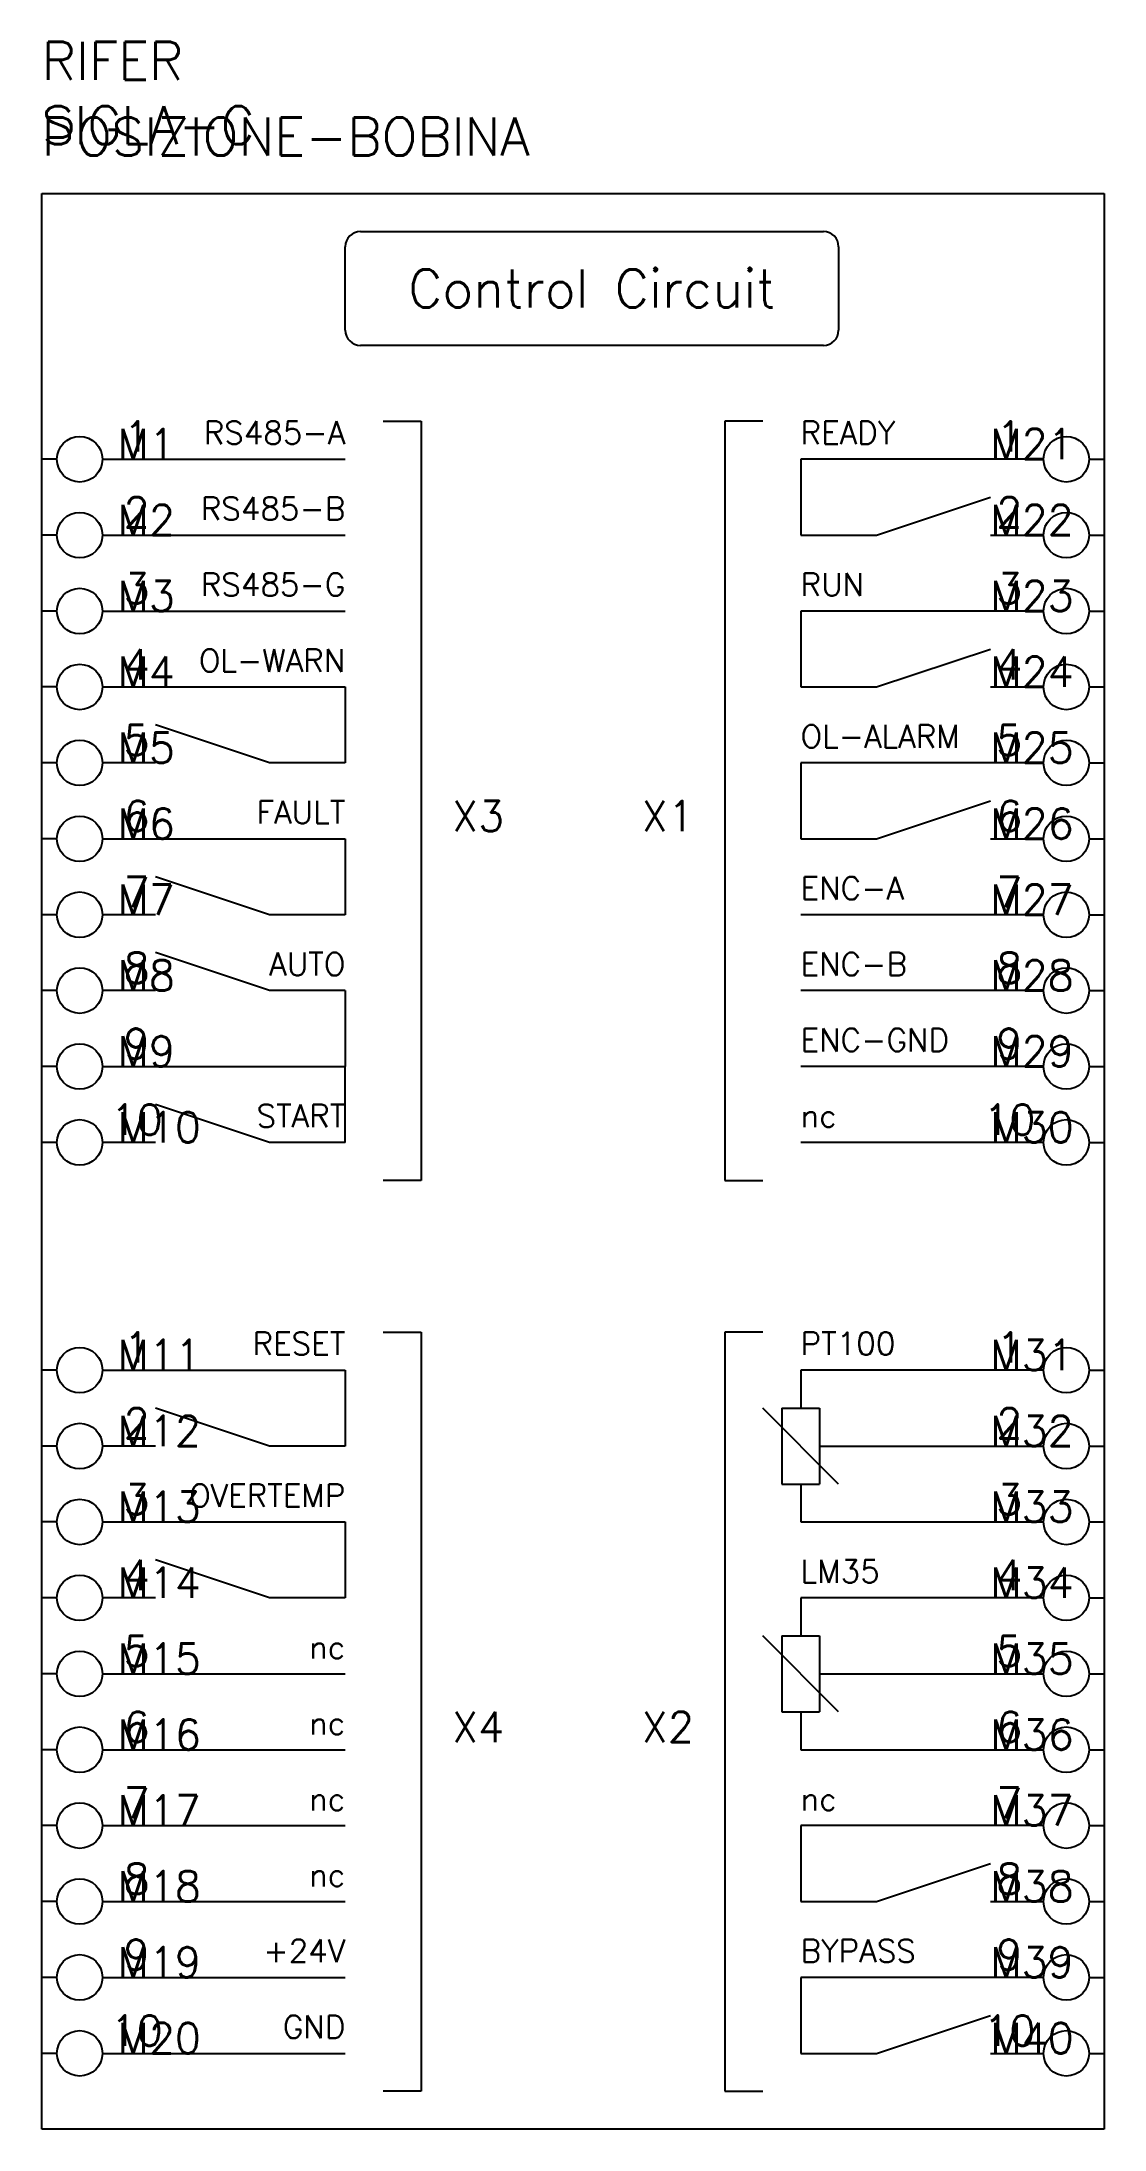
# Model space of a CAD drawing. Extents: x 0 to 70, y 0 to 138.
import ezdxf

# ---------------------------------------------------------------- set-up
doc = ezdxf.new("R2010")
doc.units = 0
doc.header["$LTSCALE"] = 4
doc.linetypes.add('CONTINUA', pattern=[0])
doc.layers.get('0').update_dxf_attribs({"linetype": 'CONTINUOUS'})
doc.styles.get("Standard").update_dxf_attribs({"font": 'romans.shx'})

msp = doc.modelspace()

# ---------------------------------------------------------------- linework, layer by layer
for p, q in [((0, 127.5), (70, 127.5)), ((0, 0), (0, 127.5)), ((70, 127.5), (70, 0)), ((22.5, 112.5), (25, 112.5)), ((25, 112.5), (25, 62.5)), ((47.5, 112.5), (45, 112.5)), ((45, 112.5), (45, 62.5)), ((1, 110), (0, 110)), ((4, 110), (20, 110)), ((66, 110), (50, 110)), ((50, 110), (50, 105)), ((69, 110), (70, 110)), ((55, 105), (62.5, 107.5)), ((1, 105), (0, 105)), ((4, 105), (20, 105)), ((50, 105), (55, 105)), ((62.5, 105), (66, 105)), ((69, 105), (70, 105)), ((1, 100), (0, 100)), ((4, 100), (20, 100)), ((66, 100), (50, 100)), ((50, 100), (50, 95)), ((69, 100), (70, 100)), ((55, 95), (62.5, 97.5)), ((1, 95), (0, 95)), ((4, 95), (20, 95)), ((20, 95), (20, 90)), ((50, 95), (55, 95)), ((62.5, 95), (66, 95)), ((69, 95), (70, 95)), ((15, 90), (7.5, 92.5)), ((1, 90), (0, 90)), ((7.5, 90), (4, 90)), ((20, 90), (15, 90)), ((66, 90), (50, 90)), ((50, 90), (50, 85)), ((69, 90), (70, 90)), ((55, 85), (62.5, 87.5)), ((1, 85), (0, 85)), ((4, 85), (20, 85)), ((20, 85), (20, 80)), ((50, 85), (55, 85)), ((62.5, 85), (66, 85)), ((69, 85), (70, 85)), ((15, 80), (7.5, 82.5)), ((1, 80), (0, 80)), ((7.5, 80), (4, 80)), ((20, 80), (15, 80)), ((66, 80), (50, 80)), ((69, 80), (70, 80)), ((15, 75), (7.5, 77.5)), ((1, 75), (0, 75)), ((7.5, 75), (4, 75)), ((20, 75), (15, 75)), ((20, 75), (20, 70)), ((66, 75), (50, 75)), ((69, 75), (70, 75)), ((1, 70), (0, 70)), ((4, 70), (20, 70)), ((20, 65), (20, 70)), ((66, 70), (50, 70)), ((69, 70), (70, 70)), ((15, 65), (7.5, 67.5)), ((1, 65), (0, 65)), ((7.5, 65), (4, 65)), ((20, 65), (15, 65)), ((66, 65), (50, 65)), ((69, 65), (70, 65)), ((25, 62.5), (22.5, 62.5)), ((45, 62.5), (47.5, 62.5)), ((22.5, 52.5), (25, 52.5)), ((25, 52.5), (25, 2.5)), ((47.5, 52.5), (45, 52.5)), ((45, 52.5), (45, 2.5)), ((1, 50), (0, 50)), ((4, 50), (20, 50)), ((20, 50), (20, 45)), ((66, 50), (50, 50)), ((50, 50), (50, 47.5)), ((69, 50), (70, 50)), ((15, 45), (7.5, 47.5)), ((52.5, 42.5), (47.5, 47.5)), ((48.75, 47.5), (51.25, 47.5)), ((48.75, 47.5), (48.75, 42.5)), ((51.25, 47.5), (51.25, 42.5)), ((1, 45), (0, 45)), ((7.5, 45), (4, 45)), ((20, 45), (15, 45)), ((51.25, 45), (66, 45)), ((69, 45), (70, 45)), ((48.75, 42.5), (51.25, 42.5)), ((50, 42.5), (50, 40)), ((1, 40), (0, 40)), ((4, 40), (20, 40)), ((20, 40), (20, 35)), ((50, 40), (66, 40)), ((69, 40), (70, 40)), ((15, 35), (7.5, 37.5)), ((1, 35), (0, 35)), ((7.5, 35), (4, 35)), ((20, 35), (15, 35)), ((66, 35), (50, 35)), ((50, 35), (50, 32.5)), ((69, 35), (70, 35)), ((52.5, 27.5), (47.5, 32.5)), ((48.75, 32.5), (51.25, 32.5)), ((48.75, 32.5), (48.75, 27.5)), ((51.25, 32.5), (51.25, 27.5)), ((1, 30), (0, 30)), ((4, 30), (20, 30)), ((51.25, 30), (66, 30)), ((69, 30), (70, 30)), ((48.75, 27.5), (51.25, 27.5)), ((50, 27.5), (50, 25)), ((1, 25), (0, 25)), ((4, 25), (20, 25)), ((50, 25), (66, 25)), ((69, 25), (70, 25)), ((1, 20), (0, 20)), ((4, 20), (20, 20)), ((66, 20), (50, 20)), ((50, 20), (50, 15)), ((69, 20), (70, 20)), ((55, 15), (62.5, 17.5)), ((1, 15), (0, 15)), ((4, 15), (20, 15)), ((50, 15), (55, 15)), ((62.5, 15), (66, 15)), ((69, 15), (70, 15)), ((1, 10), (0, 10)), ((4, 10), (20, 10)), ((66, 10), (50, 10)), ((50, 10), (50, 5)), ((69, 10), (70, 10)), ((55, 5), (62.5, 7.5)), ((1, 5), (0, 5)), ((4, 5), (20, 5)), ((50, 5), (55, 5)), ((62.5, 5), (66, 5)), ((69, 5), (70, 5)), ((25, 2.5), (22.5, 2.5)), ((45, 2.5), (47.5, 2.5)), ((70, 0), (0, 0))]:
    msp.add_line(p, q)
at = {"linetype": 'CONTINUA'}
for p, q in [((20, 118.5), (20, 124)), ((21, 125), (51.5, 125)), ((52.5, 124), (52.5, 118.5)), ((51.5, 117.5), (21, 117.5))]:
    msp.add_line(p, q, dxfattribs=at)
for centre in [(2.5, 110), (67.5, 110), (2.5, 105), (67.5, 105), (2.5, 100), (67.5, 100), (2.5, 95), (67.5, 95), (2.5, 90), (67.5, 90), (2.5, 85), (67.5, 85), (2.5, 80), (67.5, 80), (2.5, 75), (67.5, 75), (2.5, 70), (67.5, 70), (2.5, 65), (67.5, 65), (2.5, 50), (67.5, 50), (2.5, 45), (67.5, 45), (2.5, 40), (67.5, 40), (2.5, 35), (67.5, 35), (2.5, 30), (67.5, 30), (2.5, 25), (67.5, 25), (2.5, 20), (67.5, 20), (2.5, 15), (67.5, 15), (2.5, 10), (67.5, 10), (2.5, 5), (67.5, 5)]:
    msp.add_circle(centre, 1.5)
for centre, start, end in [((21, 124), 90, 180), ((51.5, 124), 0, 90), ((21, 118.5), 180, 270), ((51.5, 118.5), 270, 0)]:
    msp.add_arc(centre, 1, start, end, dxfattribs=at)

# ---------------------------------------------------------------- texts
at = {"linetype": 'CONTINUA', "insert": (36.25, 121.25), "char_height": 2.5, "attachment_point": 5}
msp.add_mtext_dynamic_manual_height_columns('Control Circuit', width=32.5, gutter_width=1, heights=[10], dxfattribs=at)
for s, insert, char_height, attachment_point in [('1', (6.25, 111.5), 2, 5), ('RS485-A', (20, 112.5), 1.5, 3), ('READY', (50, 112.5), 1.5, 1), ('1', (63.75, 111.5), 2, 5), ('2', (6.25, 106.5), 2, 5), ('RS485-B', (20, 107.5), 1.5, 3), ('2', (63.75, 106.5), 2, 5), ('3', (6.25, 101.5), 2, 5), ('RS485-G', (20, 102.5), 1.5, 3), ('RUN', (50, 102.5), 1.5, 1), ('3', (63.75, 101.5), 2, 5), ('4', (6.25, 96.5), 2, 5), ('OL-WARN', (20, 97.5), 1.5, 3), ('4', (63.75, 96.5), 2, 5), ('5', (6.25, 91.5), 2, 5), ('OL-ALARM', (50, 92.5), 1.5, 1), ('5', (63.75, 91.5), 2, 5), ('6', (6.25, 86.5), 2, 5), ('FAULT', (20, 87.5), 1.5, 3), ('X3', (28.75, 86.5), 2, 5), ('X1', (41.25, 86.5), 2, 5), ('6', (63.75, 86.5), 2, 5), ('7', (6.25, 81.5), 2, 5), ('ENC-A', (50, 82.5), 1.5, 1), ('7', (63.75, 81.5), 2, 5), ('8', (6.25, 76.5), 2, 5), ('AUTO', (20, 77.5), 1.5, 3), ('ENC-B', (50, 77.5), 1.5, 1), ('8', (63.75, 76.5), 2, 5), ('9', (6.25, 71.5), 2, 5), ('ENC-GND', (50, 72.5), 1.5, 1), ('9', (63.75, 71.5), 2, 5), ('10', (6.25, 66.5), 2, 5), ('START', (20, 67.5), 1.5, 3), ('10', (63.75, 66.5), 2, 5), ('nc', (50, 67.5), 1.5, 1), ('1', (6.25, 51.5), 2, 5), ('RESET', (20, 52.5), 1.5, 3), ('PT100', (50, 52.5), 1.5, 1), ('1', (63.75, 51.5), 2, 5), ('2', (6.25, 46.5), 2, 5), ('2', (63.75, 46.5), 2, 5), ('3', (6.25, 41.5), 2, 5), ('OVERTEMP', (20, 42.5), 1.5, 3), ('3', (63.75, 41.5), 2, 5), ('4', (6.25, 36.5), 2, 5), ('LM35', (50, 37.5), 1.5, 1), ('4', (63.75, 36.5), 2, 5), ('5', (6.25, 31.5), 2, 5), ('nc', (20, 32.5), 1.5, 3), ('5', (63.75, 31.5), 2, 5), ('6', (6.25, 26.5), 2, 5), ('X4', (28.75, 26.5), 2, 5), ('X2', (41.25, 26.5), 2, 5), ('6', (63.75, 26.5), 2, 5), ('nc', (20, 27.5), 1.5, 3), ('7', (6.25, 21.5), 2, 5), ('nc', (20, 22.5), 1.5, 3), ('nc', (50, 22.5), 1.5, 1), ('7', (63.75, 21.5), 2, 5), ('8', (6.25, 16.5), 2, 5), ('nc', (20, 17.5), 1.5, 3), ('8', (63.75, 16.5), 2, 5), ('9', (6.25, 11.5), 2, 5), ('+24V', (20, 12.5), 1.5, 3), ('BYPASS', (50, 12.5), 1.5, 1), ('9', (63.75, 11.5), 2, 5), ('10', (6.25, 6.5), 2, 5), ('GND', (20, 7.5), 1.5, 3), ('10', (63.75, 6.5), 2, 5)]:
    msp.add_mtext_dynamic_manual_height_columns(s, width=2.5, gutter_width=1, heights=[0], dxfattribs=dict(insert=insert, char_height=char_height, attachment_point=attachment_point))
at = {"color": 3}
for tag, p, s, flags in [('RIFER', (0, 135), 'RIFER ?', 8), ('SIGLA-C', (0, 130.75), 'SIGLA ?', 9)]:
    msp.add_attdef(tag, p, s, height=2.5, dxfattribs=dict(at, flags=flags))
msp.add_attdef('POSIZIONE-BOBINA', (0, 130), '', height=2.5, dxfattribs=at)
at = {"color": 4, "flags": 8}
for tag, p in [('M1', (5, 110)), ('M21', (62.5, 110)), ('M2', (5, 105)), ('M22', (62.5, 105)), ('M3', (5, 100)), ('M23', (62.5, 100)), ('M4', (5, 95)), ('M24', (62.5, 95)), ('M5', (5, 90)), ('M25', (62.5, 90)), ('M6', (5, 85)), ('M26', (62.5, 85)), ('M7', (5, 80)), ('M27', (62.5, 80)), ('M8', (5, 75)), ('M28', (62.5, 75)), ('M9', (5, 70)), ('M29', (62.5, 70)), ('M10', (5, 65)), ('M30', (62.5, 65)), ('M11', (5, 50)), ('M31', (62.5, 50)), ('M12', (5, 45)), ('M32', (62.5, 45)), ('M13', (5, 40)), ('M33', (62.5, 40)), ('M14', (5, 35)), ('M34', (62.5, 35)), ('M15', (5, 30)), ('M35', (62.5, 30)), ('M16', (5, 25)), ('M36', (62.5, 25)), ('M17', (5, 20)), ('M37', (62.5, 20)), ('M18', (5, 15)), ('M38', (62.5, 15)), ('M19', (5, 10)), ('M39', (62.5, 10)), ('M20', (5, 5)), ('M40', (62.5, 5))]:
    msp.add_attdef(tag, p, '', height=2, dxfattribs=at)
at = {"flags": 9}
for tag, p, s, height in [('F1', (0, 110), '', 0.00001), ('F21', (70, 110), '', 0.00001), ('F2', (0, 105), '', 0.00001), ('F22', (70, 105), '', 0.00001), ('F3', (0, 100), '', 0.00001), ('F23', (70, 100), '', 0.00001), ('F4', (0, 95), '', 0.00001), ('F24', (70, 95), '', 0.00001), ('F5', (0, 90), '', 0.00001), ('F25', (70, 90), '', 0.00001), ('F6', (0, 85), '', 0.00001), ('F26', (70, 85), '', 0.00001), ('F7', (0, 80), '', 0.00001), ('F27', (70, 80), '', 0.00001), ('F8', (0, 75), '', 0.00001), ('F28', (70, 75), '', 0.00001), ('F9', (0, 70), '', 0.00001), ('F29', (70, 70), '', 0.00001), ('F10', (0, 65), '', 0.00001), ('F30', (70, 65), '', 0.00001), ('F11', (0, 50), '', 0.00001), ('F31', (70, 50), '', 0.00001), ('F12', (0, 45), '', 0.00001), ('F32', (70, 45), '', 0.00001), ('F13', (0, 40), '', 0.00001), ('F33', (70, 40), '', 0.00001), ('F14', (0, 35), '', 0.00001), ('F34', (70, 35), '', 0.00001), ('F15', (0, 30), '', 0.00001), ('F35', (70, 30), '', 0.00001), ('F16', (0, 25), '', 0.00001), ('F36', (70, 25), '', 0.00001), ('F17', (0, 20), '', 0.00001), ('F37', (70, 20), '', 0.00001), ('F18', (0, 15), '', 0.00001), ('F38', (70, 15), '', 0.00001), ('F19', (0, 10), '', 0.00001), ('F39', (70, 10), '', 0.00001), ('F20', (0, 5), '', 0.00001), ('F40', (70, 5), '', 0.00001), ('TIPOSIG', (0, 0), '4', 0.00000001), ('POSIZIONE-C', (0, 0), '', 0.00000001), ('T-CONTATTO', (0, 0), '', 0.00000001), ('DESCRIZIONE-C', (0, 0), '', 0.00000001)]:
    msp.add_attdef(tag, p, s, height=height, dxfattribs=at)

doc.saveas('drawing.dxf')
